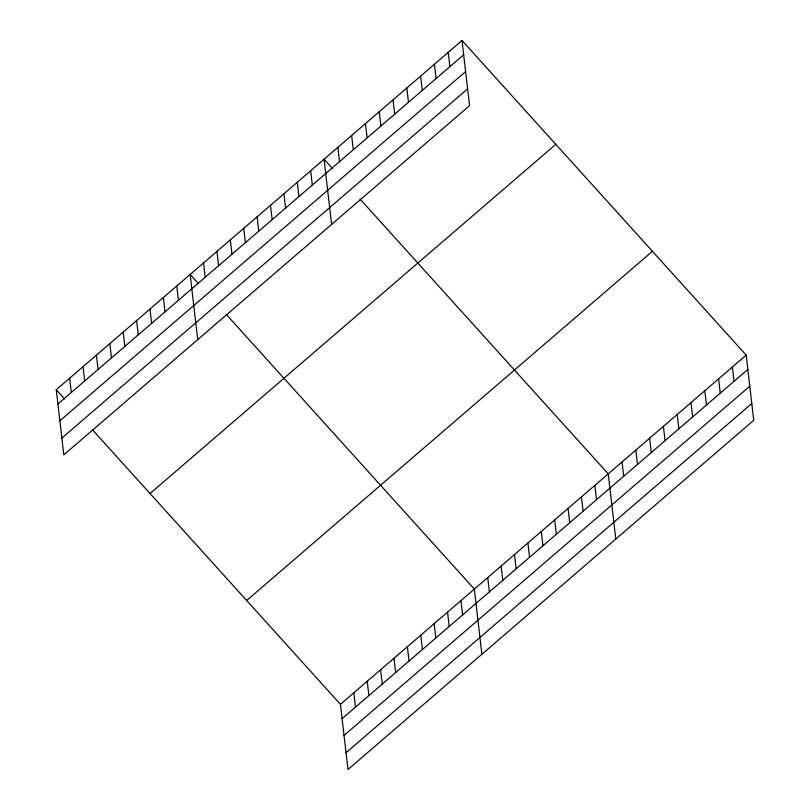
<?xml version="1.0" encoding="UTF-8"?>
<svg xmlns="http://www.w3.org/2000/svg" width="810" height="810" viewBox="0 0 810 810"><rect width="100%" height="100%" fill="white"/><g stroke="black" fill="none" stroke-linecap="round" stroke-linejoin="round"><path stroke-width="1.21" d="M462.014 40.5L469.557 105.675L63.808 454.876L56.265 389.701L462.014 40.5L746.192 355.124L753.735 420.299L347.986 769.5L340.443 704.325L92.269 429.563M57.925 404.008L463.664 54.807M59.859 420.795L465.608 71.594M61.864 438.089L467.613 88.887M150.042 493.533L555.792 144.322M246.665 600.504L652.414 251.302M340.443 704.325L746.192 355.124M342.103 718.632L747.853 369.431M344.048 735.419L749.787 386.218M346.042 752.713L751.791 403.512M332.434 168.5L324.061 159.226L331.604 224.4M360.065 199.088L608.239 473.85L615.782 539.025M198.531 283.733L190.168 274.468L197.701 339.633M226.172 314.331L474.346 589.093L481.879 654.267M56.265 389.701L64.638 398.976M732.402 367.001L734.052 381.297M718.602 378.867L720.262 393.174M704.811 390.744L706.462 405.051M691.011 402.621L692.661 416.917M677.221 414.487L678.871 428.794M663.42 426.364L665.071 440.67M649.63 438.24L651.28 452.537M635.83 450.107L637.48 464.413M622.039 461.983L623.69 476.28M594.854 485.382L596.504 499.679M581.458 496.905L583.119 511.201M568.073 508.427L569.724 522.733M554.678 519.949L556.338 534.256M541.293 531.471L542.943 545.778M527.897 542.994L529.558 557.3M514.512 554.516L516.162 568.822M448.214 52.377L449.874 66.673M501.127 566.048L502.777 580.345M434.423 64.243L436.074 78.55M487.731 577.571L489.392 591.867M420.623 76.12L422.283 90.426M406.833 87.996L408.483 102.293M460.951 600.615L462.611 614.922M393.032 99.863L394.693 114.169M447.565 612.137L449.216 626.444M379.242 111.739L380.892 126.036M434.17 623.659L435.831 637.966M365.442 123.606L367.102 137.913M420.785 635.182L422.435 649.488M351.651 135.483L353.302 149.789M407.4 646.714L409.05 661.011M337.851 147.359L339.511 161.656M394.004 658.236L395.665 672.533M380.619 669.759L382.269 684.065M310.665 170.748L312.326 185.055M367.224 681.281L368.884 695.587M297.28 182.28L298.93 196.577M353.838 692.803L355.489 707.11M283.895 193.803L285.545 208.099M270.5 205.325L272.16 219.631M257.114 216.847L258.765 231.154M243.719 228.369L245.379 242.676M230.334 239.892L231.984 254.198M216.938 251.414L218.599 265.72M203.553 262.946L205.203 277.243M176.772 285.991L178.433 300.297M163.387 297.513L165.037 311.82M149.992 309.035L151.652 323.342M136.606 320.558L138.257 334.864M123.211 332.08L124.872 346.386M109.826 343.612L111.476 357.909M96.43 355.134L98.091 369.431M83.045 366.657L84.706 380.963M69.66 378.179L71.31 392.485"/></g></svg>
